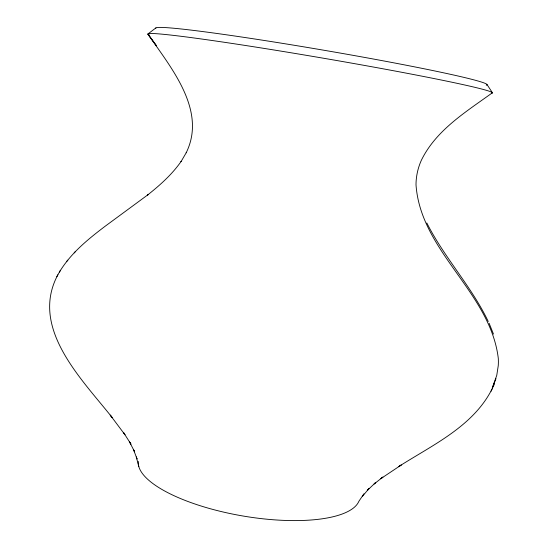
<?xml version="1.0" encoding="UTF-8"?>
<svg xmlns="http://www.w3.org/2000/svg" width="548" height="548" viewBox="0 0 548 548"><rect width="100%" height="100%" fill="white"/><g stroke="black" fill="none" stroke-linecap="round" stroke-linejoin="round"><path stroke-width="0.82" d="M495.995 378.641L492.303 387.97L496.762 375.346L498.248 365.701A62.712 60.739 23.7 0 0 498.29 358.351C490.378 292.509 420.72 251.696 416.021 184.902A59.807 58.883 -22.8 0 1 416.24 179.806A61.712 60.739 -22.5 0 1 421.33 160.324C436.037 130.061 466.081 111.819 492.419 92.749L487.001 84.522L486.22 85.043M493.522 384.71L494.495 382.415M362.564 496.207L368.975 488.549L367.619 490.111L375.777 482.418L374.072 483.994L382.908 477.075L380.805 478.671L401.252 465.005L398.574 466.677C432.31 445.079 473.027 426.597 492.008 389.101M493.145 386.587L494.063 384.511L491.077 391.204M57.869 274.788C29.291 328.129 81.947 379.223 112.292 417.699L110.217 415.083L124.978 434.776L123.458 432.413L130.965 444.161L129.506 441.887L134.609 451.799L133.541 449.655L137.027 458.977L136.301 456.929L138.815 466.581M59.424 272.075C70.671 253.306 87.981 239.243 105.209 226.201L148.166 194.588L147.371 195.191C159.9 185.258 172.024 174.511 181.21 161.311L180.998 161.687L186.375 152.46L186.19 152.782C207.123 110.237 170.798 67.589 148.083 34.325L156.44 45.758L147.96 34.161M56.834 276.658L60.431 270.26M363.934 493.762L358.83 501.386A112.23 36.901 9.7 0 1 239.483 515.387A112.23 36.901 9.7 0 1 138.336 461.416M66.438 261.718L67.842 260.149M74.206 252.881L75.508 251.436M148.022 33.887L155.872 27.927M426.837 222.988C444.284 257.663 471.499 286.433 488.254 321.505M489.104 323.245L493.481 334.102M149.549 35.127A174.757 5.72 9.7 0 1 314.333 56.67A174.757 5.72 9.7 0 1 492.049 93.215M155.844 28.414A168.058 6.528 9.7 0 1 323.841 50.231A168.058 6.528 9.7 0 1 486.713 85.077"/></g></svg>
